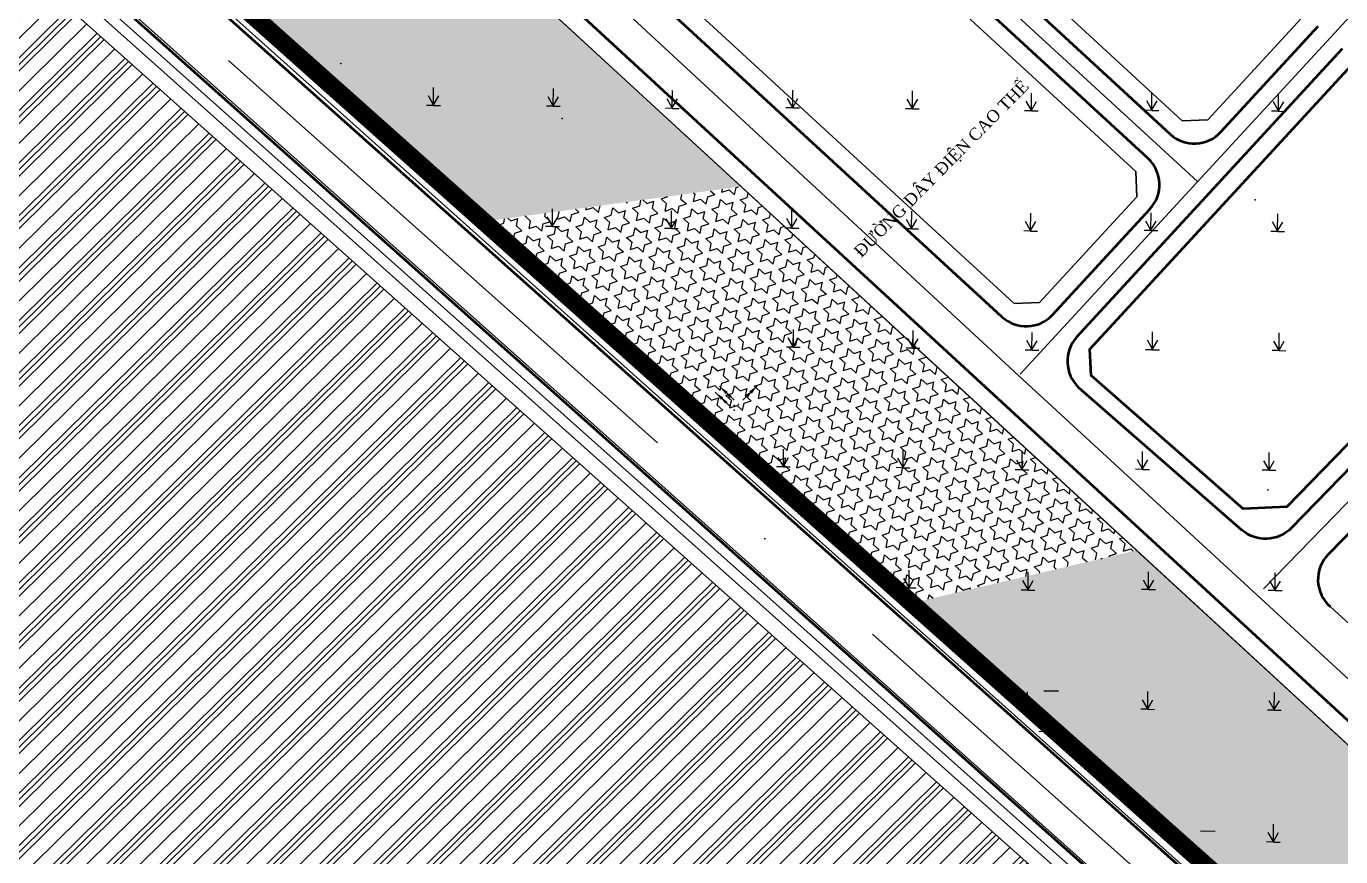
# Model space of a CAD drawing. Extents: x 577299 to 581055, y 2342699 to 2346415.
# Drawn here: x 579726.4 to 579945.9, y 2344371.4 to 2344510.1 of the extents above; entities that cross this region are included whole.
import ezdxf
from ezdxf.enums import TextEntityAlignment as Align

# ---------------------------------------------------------------- set-up
doc = ezdxf.new("R2010")
doc.units = 0
doc.header["$LTSCALE"] = 10
doc.header["$MEASUREMENT"] = 0
for name, pattern in [('ACAD_ISO10W100', [18, 12, -3, 0, -3]), ('CENTER', [2, 1.25, -0.25, 0.25, -0.25]), ('DUONGDUT', [0.1875, 0.125, -0.0625])]:
    doc.linetypes.add(name, pattern=pattern)
for name, color, linetype, lineweight in [('bo-bthumoi', 53, 'Continuous', 53), ('r-g-t-ke', 7, 'Continuous', 20), ('whe', 142, 'Continuous', 35), ('wlong-duong', 40, 'Continuous', 53)]:
    doc.layers.add(name, color=color, linetype=linetype, lineweight=lineweight)
for name, color, linetype in [('BoCo', 103, 'Continuous'), ('CAY', 8, 'Continuous'), ('CAY-NN', 3, 'Continuous'), ('cayxanh', 74, 'Continuous'), ('CHU', 8, 'Continuous'), ('HTCN', 192, 'Continuous'), ('HTRanhTN', 147, 'Continuous'), ('Lopduong', 7, 'Continuous'), ('POINT', 8, 'Continuous'), ('Tim dg', 6, 'CENTER')]:
    doc.layers.add(name, color=color, linetype=linetype)
doc.styles.add('1', font='VHTIME.TTF', dxfattribs={"height": 2})
doc.linetypes.add('BOCAP_XAY', pattern='A,0.75,[147,LTTLL.SHX,S=0.1,R=0,X=0,Y=0],0.75', length=1.5)
pattern_1 = [(318.21467, (579255.8356, 2345385.644), (1.4426718, 1.6143723), [1.25, -1.25]), (18.21467, (579255.8356, 2345385.644), (-0.6767515, 2.0565766), [1.25, -1.25]), (78.21467, (579257.023, 2345386.0348), (-2.1194234, 0.4422043), [1.25, -1.25])]

msp = doc.modelspace()

# ---------------------------------------------------------------- hatches: boundary and pattern name
at = {"layer": 'cayxanh'}
h = msp.add_hatch(dxfattribs=at)
h.set_pattern_fill('STARS', color=256, scale=10, angle=-0.4178, style=0)
h.set_pattern_definition(pattern_1)
h.paths.add_polyline_path([(579845.77, 2344483.36), (579799.9, 2344525.59), (579792.63, 2344533), (579764.18, 2344562.02), (579726.42, 2344545.62), (579802.79, 2344477.5)])
h = msp.add_hatch(dxfattribs=at)
h.set_pattern_fill('STARS', color=256, scale=10, angle=-0.4178, style=0)
h.set_pattern_definition(pattern_1)
h.paths.add_polyline_path([(579911.81, 2344422.56), (579892.29, 2344440.53), (579886.64, 2344445.74), (579845.77, 2344483.36), (579802.79, 2344477.5), (579874.28, 2344413.74)])
h = msp.add_hatch(dxfattribs=at)
h.set_pattern_fill('STARS', color=256, scale=10, angle=-0.4178, style=0)
h.set_pattern_definition(pattern_1)
h.paths.add_polyline_path([(580079.61, 2344257.19), (580110.93, 2344244.66), (580111.67, 2344287.76, -0.113521), (579978.74, 2344360.94), (579911.81, 2344422.56), (579874.28, 2344413.74), (579932.98, 2344361.38), (579982.18, 2344317.5), (579993.09, 2344309.12), (580029, 2344284.66)])
at = {"layer": 'HTCN'}
h = msp.add_hatch(dxfattribs=at)
h.set_pattern_fill('PLASTI', color=256, scale=25, angle=44.5822, style=0)
h.set_pattern_definition([(44.58224145, (-17089.494, 4285.579), (-4.387077064, 4.451522755), []), (44.58224145, (-17090.042, 4286.1354), (-4.387077064, 4.451522755), []), (44.58224145, (-17090.5906, 4286.692), (-4.387077064, 4.451522755), []), (44.58224145, (-17092.236, 4288.361), (-4.387077064, 4.451522755), [])])
h.paths.add_polyline_path([(579971.09, 2344285.18), (579743.24, 2344029.75), (579726.29, 2344028.78), (579418.91, 2344303.1), (579417.96, 2344320.03), (579646.08, 2344575.06), (579663.04, 2344576.02), (579970.12, 2344302.12)])

# ---------------------------------------------------------------- linework, layer by layer
at = {"layer": 'bo-bthumoi', "extrusion": (-8.80861e-05, -0.0001149, 1), "elevation": 1.01}
msp.add_lwpolyline([(579952.68, 2344504.53), (579979, 2344480.21), (579979.18, 2344473.23), (579936.95, 2344429.83), (579929.69, 2344429.53), (579904.26, 2344451.77), (579904.07, 2344456.17), (579948.44, 2344504.36)], close=True, dxfattribs=at)
at = {"layer": 'BoCo', "elevation": 0}
msp.add_lwpolyline([(579697.4, 2344630.12), (579792.63, 2344533), (579799.9, 2344525.59), (579806.56, 2344519.46), (579816.01, 2344510.76), (579892.29, 2344440.53), (579965.65, 2344373), (579976.3, 2344363.19), (579978.74, 2344360.94), (579978.74, 2344360.94, 0.119324), (580119.15, 2344285.73), (580242.29, 2344255.67, 0.048859), (580416.01, 2344230.87), (580433.18, 2344230.11), (580796.66, 2344214.05)], format="xyb", dxfattribs=at)
msp.add_lwpolyline([(580444.33, 2344185.98), (580403.23, 2344185.97), (580398.44, 2344186.03), (580387.36, 2344186.61), (580372.05, 2344188.45), (580360.19, 2344190.54), (580293.12, 2344202.55), (580188.2, 2344220.57), (580125.42, 2344230.34), (580085.06, 2344242.08), (580051.77, 2344259.07), (580022.1, 2344281.61), (579982.48, 2344317.23), (579932.98, 2344361.38), (579669.83, 2344596.09)], dxfattribs=at)
at = {"layer": 'CAY', "extrusion": (0.002986, 0.010064, 0.999945)}
for p, q in [((579794.39, 2344497), (579794.41, 2344499.88)), ((579814.39, 2344496.86), (579814.41, 2344499.74)), ((579834.27, 2344496.51), (579834.29, 2344499.39)), ((579854.39, 2344496.58), (579854.41, 2344499.46)), ((579874.39, 2344496.44), (579874.41, 2344499.32)), ((579935.54, 2344496.02), (579935.56, 2344498.9)), ((579794.39, 2344496.91), (579793.24, 2344496.92)), ((579794.39, 2344497), (579793.54, 2344498.5)), ((579794.39, 2344497), (579795.27, 2344498.49)), ((579794.39, 2344496.91), (579795.55, 2344496.9)), ((579814.39, 2344496.77), (579813.24, 2344496.78)), ((579814.39, 2344496.86), (579813.54, 2344498.36)), ((579814.39, 2344496.86), (579815.27, 2344498.35)), ((579814.39, 2344496.77), (579815.54, 2344496.76)), ((579834.27, 2344496.42), (579833.12, 2344496.43)), ((579834.27, 2344496.51), (579833.42, 2344498.01)), ((579834.27, 2344496.51), (579835.14, 2344498)), ((579834.27, 2344496.42), (579835.42, 2344496.42)), ((579854.39, 2344496.49), (579853.24, 2344496.5)), ((579854.39, 2344496.58), (579853.54, 2344498.09)), ((579854.39, 2344496.58), (579855.27, 2344498.07)), ((579854.39, 2344496.49), (579855.54, 2344496.49)), ((579874.39, 2344496.44), (579873.54, 2344497.95)), ((579874.39, 2344496.44), (579875.27, 2344497.93)), ((579935.54, 2344496.02), (579934.69, 2344497.52)), ((579935.54, 2344496.02), (579936.42, 2344497.51)), ((579874.39, 2344496.36), (579873.24, 2344496.36)), ((579874.39, 2344496.36), (579875.54, 2344496.35)), ((579935.54, 2344495.93), (579934.39, 2344495.94)), ((579935.54, 2344495.93), (579936.69, 2344495.92)), ((579814.25, 2344476.77), (579814.27, 2344479.65)), ((579834.13, 2344476.43), (579834.15, 2344479.31)), ((579854.25, 2344476.5), (579854.27, 2344479.38)), ((579935.4, 2344475.93), (579935.42, 2344478.81)), ((579814.25, 2344476.69), (579813.1, 2344476.69)), ((579814.25, 2344476.77), (579813.4, 2344478.28)), ((579814.25, 2344476.77), (579815.13, 2344478.26)), ((579814.25, 2344476.69), (579815.41, 2344476.68)), ((579834.13, 2344476.43), (579833.28, 2344477.93)), ((579834.13, 2344476.43), (579835.01, 2344477.92)), ((579854.25, 2344476.5), (579853.4, 2344478)), ((579854.25, 2344476.5), (579855.13, 2344477.99)), ((579935.4, 2344475.93), (579934.55, 2344477.44)), ((579935.4, 2344475.93), (579936.28, 2344477.42)), ((579834.13, 2344476.34), (579832.98, 2344476.35)), ((579834.13, 2344476.34), (579835.28, 2344476.33)), ((579854.25, 2344476.41), (579853.1, 2344476.42)), ((579854.25, 2344476.41), (579855.4, 2344476.4)), ((579935.4, 2344475.85), (579934.25, 2344475.85)), ((579935.4, 2344475.85), (579936.55, 2344475.84)), ((579935.64, 2344456.02), (579934.79, 2344457.52)), ((579935.64, 2344456.02), (579935.66, 2344458.9)), ((579935.64, 2344456.02), (579936.52, 2344457.51)), ((579935.64, 2344455.93), (579934.49, 2344455.94)), ((579935.64, 2344455.93), (579936.79, 2344455.92)), ((579933.98, 2344436.03), (579933.12, 2344437.53)), ((579933.98, 2344436.03), (579934, 2344438.91)), ((579933.98, 2344436.03), (579934.85, 2344437.52)), ((579933.97, 2344435.94), (579932.82, 2344435.95)), ((579933.97, 2344435.94), (579935.13, 2344435.94)), ((579934.99, 2344415.94), (579934.13, 2344417.44)), ((579934.99, 2344415.94), (579935.01, 2344418.82)), ((579934.99, 2344415.94), (579935.86, 2344417.43)), ((579934.99, 2344415.85), (579933.84, 2344415.86)), ((579934.99, 2344415.85), (579936.14, 2344415.84)), ((579934.85, 2344395.94), (579934.87, 2344398.82)), ((579934.85, 2344395.85), (579933.7, 2344395.86)), ((579934.85, 2344395.94), (579934, 2344397.44)), ((579934.85, 2344395.94), (579935.72, 2344397.43)), ((579934.85, 2344395.85), (579936, 2344395.84))]:
    msp.add_line(p, q, dxfattribs=at)
at = {"layer": 'CAY-NN', "ltscale": 0.5, "extrusion": (0.002986, 0.010064, 0.999945)}
for p, q in [((579894.27, 2344496.1), (579894.29, 2344498.98)), ((579894.27, 2344496.1), (579894.29, 2344498.98)), ((579914.39, 2344496.17), (579914.41, 2344499.05)), ((579914.39, 2344496.17), (579914.41, 2344499.05)), ((579894.27, 2344496.1), (579893.41, 2344497.6)), ((579894.27, 2344496.1), (579893.42, 2344497.6)), ((579894.27, 2344496.1), (579895.14, 2344497.59)), ((579894.27, 2344496.1), (579895.14, 2344497.59)), ((579914.39, 2344496.17), (579913.54, 2344497.67)), ((579914.39, 2344496.17), (579913.54, 2344497.67)), ((579914.39, 2344496.17), (579915.27, 2344497.66)), ((579914.39, 2344496.17), (579915.26, 2344497.66)), ((579894.27, 2344496.01), (579893.12, 2344496.02)), ((579894.27, 2344496.01), (579893.12, 2344496.02)), ((579894.27, 2344496.01), (579895.42, 2344496)), ((579894.27, 2344496.01), (579895.42, 2344496)), ((579914.39, 2344496.08), (579913.24, 2344496.09)), ((579914.39, 2344496.08), (579913.24, 2344496.09)), ((579914.39, 2344496.08), (579915.54, 2344496.07)), ((579914.39, 2344496.08), (579915.54, 2344496.07)), ((579874.25, 2344476.36), (579874.27, 2344479.24)), ((579874.26, 2344476.36), (579874.28, 2344479.24)), ((579894.13, 2344476.01), (579894.15, 2344478.89)), ((579894.13, 2344476.01), (579894.15, 2344478.89)), ((579914.25, 2344476.08), (579914.27, 2344478.96)), ((579914.25, 2344476.08), (579914.27, 2344478.96)), ((579874.26, 2344476.36), (579873.4, 2344477.86)), ((579874.25, 2344476.36), (579873.4, 2344477.86)), ((579874.25, 2344476.36), (579875.13, 2344477.85)), ((579874.26, 2344476.36), (579875.13, 2344477.85)), ((579894.13, 2344476.01), (579893.28, 2344477.51)), ((579894.13, 2344476.01), (579893.28, 2344477.51)), ((579894.13, 2344476.01), (579895.01, 2344477.5)), ((579894.13, 2344476.01), (579895, 2344477.5)), ((579914.25, 2344476.08), (579913.4, 2344477.58)), ((579914.25, 2344476.08), (579913.4, 2344477.58)), ((579914.25, 2344476.08), (579915.13, 2344477.57)), ((579914.25, 2344476.08), (579915.13, 2344477.57)), ((579874.25, 2344476.27), (579873.1, 2344476.28)), ((579874.25, 2344476.27), (579873.1, 2344476.28)), ((579874.25, 2344476.27), (579875.41, 2344476.26)), ((579874.25, 2344476.27), (579875.4, 2344476.26)), ((579894.13, 2344475.92), (579892.98, 2344475.93)), ((579894.13, 2344475.92), (579892.98, 2344475.93)), ((579894.13, 2344475.92), (579895.28, 2344475.91)), ((579894.13, 2344475.92), (579895.28, 2344475.91)), ((579914.25, 2344475.99), (579913.1, 2344476)), ((579914.25, 2344475.99), (579913.1, 2344476)), ((579914.25, 2344475.99), (579915.41, 2344475.98)), ((579914.25, 2344475.99), (579915.4, 2344475.98)), ((579854.49, 2344456.58), (579854.51, 2344459.46)), ((579854.5, 2344456.58), (579854.52, 2344459.46)), ((579874.49, 2344456.44), (579874.51, 2344459.32)), ((579874.5, 2344456.44), (579874.52, 2344459.32)), ((579914.49, 2344456.17), (579914.51, 2344459.05)), ((579914.49, 2344456.17), (579914.51, 2344459.05)), ((579854.5, 2344456.58), (579853.64, 2344458.09)), ((579854.49, 2344456.58), (579853.64, 2344458.09)), ((579854.49, 2344456.58), (579855.37, 2344458.07)), ((579854.5, 2344456.58), (579855.37, 2344458.07)), ((579874.5, 2344456.44), (579873.64, 2344457.95)), ((579874.49, 2344456.44), (579873.64, 2344457.95)), ((579874.49, 2344456.44), (579875.37, 2344457.93)), ((579874.5, 2344456.44), (579875.37, 2344457.93)), ((579894.37, 2344456.1), (579893.52, 2344457.6)), ((579894.37, 2344456.1), (579893.52, 2344457.6)), ((579894.37, 2344456.1), (579894.39, 2344458.98)), ((579894.37, 2344456.1), (579894.39, 2344458.98)), ((579894.37, 2344456.1), (579895.25, 2344457.59)), ((579894.37, 2344456.1), (579895.24, 2344457.59)), ((579914.49, 2344456.17), (579913.64, 2344457.67)), ((579914.49, 2344456.17), (579913.64, 2344457.67)), ((579914.49, 2344456.17), (579915.37, 2344457.66)), ((579914.49, 2344456.17), (579915.37, 2344457.66)), ((579854.5, 2344456.5), (579853.34, 2344456.5)), ((579854.49, 2344456.5), (579853.34, 2344456.5)), ((579854.49, 2344456.5), (579855.64, 2344456.49)), ((579854.5, 2344456.5), (579855.65, 2344456.49)), ((579874.49, 2344456.36), (579873.34, 2344456.36)), ((579874.49, 2344456.36), (579873.34, 2344456.36)), ((579874.49, 2344456.36), (579875.65, 2344456.35)), ((579874.49, 2344456.36), (579875.64, 2344456.35)), ((579894.37, 2344456.01), (579893.22, 2344456.02)), ((579894.37, 2344456.01), (579893.22, 2344456.02)), ((579894.37, 2344456.01), (579895.52, 2344456)), ((579894.37, 2344456.01), (579895.52, 2344456)), ((579914.49, 2344456.08), (579913.34, 2344456.09)), ((579914.49, 2344456.08), (579913.34, 2344456.09)), ((579914.49, 2344456.08), (579915.65, 2344456.07)), ((579914.49, 2344456.08), (579915.64, 2344456.07)), ((579843.88, 2344446.68), (579841.43, 2344449.01)), ((579843.88, 2344446.68), (579841.43, 2344449.01)), ((579843.88, 2344446.68), (579842, 2344448.47)), ((579842, 2344448.47), (579842.7, 2344448.04)), ((579842, 2344448.47), (579842.46, 2344447.8)), ((579843.88, 2344446.68), (579842, 2344448.47)), ((579842, 2344448.47), (579842.69, 2344448.04)), ((579842, 2344448.47), (579842.46, 2344447.8)), ((579844.62, 2344447.64), (579842.17, 2344449.97)), ((579844.62, 2344447.64), (579842.17, 2344449.97)), ((579842.74, 2344449.43), (579843.2, 2344448.75)), ((579844.62, 2344447.64), (579842.74, 2344449.43)), ((579842.74, 2344449.43), (579843.44, 2344449)), ((579842.75, 2344449.43), (579843.21, 2344448.75)), ((579844.62, 2344447.64), (579842.75, 2344449.43)), ((579842.75, 2344449.43), (579843.44, 2344449)), ((579843.42, 2344448.78), (579844.12, 2344448.35)), ((579843.42, 2344448.78), (579843.88, 2344448.11)), ((579843.43, 2344448.78), (579844.12, 2344448.35)), ((579843.43, 2344448.78), (579843.89, 2344448.11)), ((579846.07, 2344447.66), (579848.45, 2344450.06)), ((579846.07, 2344447.66), (579848.45, 2344450.06)), ((579847.23, 2344448.83), (579846.55, 2344448.39)), ((579847.23, 2344448.83), (579846.55, 2344448.39)), ((579847.23, 2344448.83), (579846.79, 2344448.15)), ((579847.23, 2344448.83), (579846.79, 2344448.15)), ((579847.89, 2344449.5), (579847.21, 2344449.05)), ((579847.89, 2344449.5), (579847.21, 2344449.05)), ((579847.89, 2344449.5), (579847.45, 2344448.82)), ((579847.89, 2344449.5), (579847.46, 2344448.82)), ((579842.68, 2344447.82), (579843.14, 2344447.15)), ((579842.68, 2344447.82), (579843.38, 2344447.39)), ((579842.68, 2344447.82), (579843.14, 2344447.15)), ((579842.68, 2344447.82), (579843.37, 2344447.39)), ((579852.83, 2344436.6), (579852.85, 2344439.48)), ((579852.83, 2344436.6), (579852.85, 2344439.47)), ((579872.82, 2344436.46), (579872.84, 2344439.34)), ((579872.83, 2344436.46), (579872.85, 2344439.34)), ((579852.83, 2344436.6), (579851.97, 2344438.1)), ((579852.83, 2344436.6), (579851.97, 2344438.1)), ((579852.83, 2344436.6), (579853.7, 2344438.09)), ((579852.83, 2344436.6), (579853.7, 2344438.09)), ((579872.83, 2344436.46), (579871.97, 2344437.96)), ((579872.82, 2344436.46), (579871.97, 2344437.96)), ((579872.82, 2344436.46), (579873.7, 2344437.95)), ((579872.83, 2344436.46), (579873.7, 2344437.95)), ((579892.7, 2344436.11), (579891.85, 2344437.61)), ((579892.7, 2344436.11), (579891.85, 2344437.61)), ((579892.7, 2344436.11), (579892.72, 2344438.99)), ((579892.7, 2344436.11), (579892.72, 2344438.99)), ((579892.7, 2344436.11), (579893.58, 2344437.6)), ((579892.7, 2344436.11), (579893.58, 2344437.6)), ((579912.83, 2344436.18), (579911.97, 2344437.68)), ((579912.82, 2344436.18), (579911.97, 2344437.68)), ((579912.82, 2344436.18), (579912.84, 2344439.06)), ((579912.82, 2344436.18), (579913.7, 2344437.67)), ((579912.83, 2344436.18), (579912.85, 2344439.06)), ((579912.83, 2344436.18), (579913.7, 2344437.67)), ((579852.82, 2344436.51), (579851.67, 2344436.52)), ((579852.83, 2344436.51), (579851.68, 2344436.52)), ((579852.82, 2344436.51), (579853.98, 2344436.5)), ((579852.83, 2344436.51), (579853.98, 2344436.5)), ((579872.83, 2344436.37), (579871.67, 2344436.38)), ((579872.82, 2344436.37), (579871.67, 2344436.38)), ((579872.82, 2344436.37), (579873.98, 2344436.36)), ((579872.83, 2344436.37), (579873.98, 2344436.36)), ((579892.7, 2344436.02), (579891.55, 2344436.03)), ((579892.7, 2344436.02), (579891.55, 2344436.03)), ((579892.7, 2344436.02), (579893.86, 2344436.01)), ((579892.7, 2344436.02), (579893.85, 2344436.01)), ((579912.83, 2344436.09), (579911.67, 2344436.1)), ((579912.82, 2344436.09), (579911.67, 2344436.1)), ((579912.82, 2344436.09), (579913.98, 2344436.08)), ((579912.83, 2344436.09), (579913.98, 2344436.08)), ((579873.84, 2344416.36), (579872.98, 2344417.86)), ((579873.84, 2344416.36), (579872.99, 2344417.86)), ((579873.84, 2344416.36), (579873.86, 2344419.24)), ((579873.84, 2344416.36), (579873.86, 2344419.24)), ((579873.84, 2344416.36), (579874.71, 2344417.85)), ((579873.84, 2344416.36), (579874.71, 2344417.85)), ((579893.72, 2344416.01), (579892.86, 2344417.52)), ((579893.71, 2344416.01), (579892.86, 2344417.52)), ((579893.71, 2344416.01), (579893.73, 2344418.89)), ((579893.71, 2344416.01), (579894.59, 2344417.5)), ((579893.72, 2344416.01), (579893.74, 2344418.89)), ((579893.72, 2344416.01), (579894.59, 2344417.5)), ((579913.84, 2344416.08), (579912.98, 2344417.59)), ((579913.84, 2344416.08), (579912.99, 2344417.59)), ((579913.84, 2344416.08), (579913.86, 2344418.96)), ((579913.84, 2344416.08), (579913.86, 2344418.96)), ((579913.84, 2344416.08), (579914.71, 2344417.58)), ((579913.84, 2344416.08), (579914.71, 2344417.57)), ((579873.84, 2344416.27), (579872.69, 2344416.28)), ((579873.84, 2344416.27), (579872.69, 2344416.28)), ((579873.84, 2344416.27), (579874.99, 2344416.27)), ((579873.84, 2344416.27), (579874.99, 2344416.27)), ((579893.72, 2344415.93), (579892.56, 2344415.93)), ((579893.71, 2344415.93), (579892.56, 2344415.93)), ((579893.71, 2344415.93), (579894.87, 2344415.92)), ((579893.72, 2344415.93), (579894.87, 2344415.92)), ((579913.84, 2344416), (579912.68, 2344416)), ((579913.84, 2344416), (579912.69, 2344416)), ((579913.84, 2344416), (579914.99, 2344415.99)), ((579913.84, 2344416), (579914.99, 2344415.99)), ((579893.58, 2344396.02), (579893.6, 2344398.9)), ((579893.58, 2344396.02), (579893.6, 2344398.9)), ((579896.35, 2344399.08), (579898.81, 2344399.06)), ((579896.35, 2344399.08), (579898.81, 2344399.06)), ((579913.7, 2344396.09), (579912.85, 2344397.59)), ((579913.7, 2344396.09), (579912.85, 2344397.59)), ((579913.7, 2344396.09), (579913.72, 2344398.97)), ((579913.7, 2344396.09), (579913.72, 2344398.97)), ((579913.7, 2344396.09), (579914.58, 2344397.58)), ((579913.7, 2344396.09), (579914.57, 2344397.58)), ((579893.58, 2344395.93), (579892.42, 2344395.94)), ((579893.58, 2344395.93), (579892.43, 2344395.94)), ((579893.58, 2344396.02), (579892.72, 2344397.52)), ((579893.58, 2344396.02), (579892.73, 2344397.52)), ((579893.58, 2344396.02), (579894.45, 2344397.51)), ((579893.58, 2344396.02), (579894.45, 2344397.51)), ((579893.58, 2344395.93), (579894.73, 2344395.92)), ((579893.58, 2344395.93), (579894.73, 2344395.92)), ((579913.7, 2344396), (579912.55, 2344396.01)), ((579913.7, 2344396), (579912.55, 2344396.01)), ((579913.7, 2344396), (579914.85, 2344395.99)), ((579913.7, 2344396), (579914.85, 2344395.99)), ((579896.95, 2344392.26), (579895.5, 2344392.27)), ((579896.95, 2344392.26), (579895.5, 2344392.27)), ((579922.52, 2344375.68), (579924.97, 2344375.66)), ((579922.52, 2344375.68), (579924.97, 2344375.66)), ((579934.7, 2344373.91), (579934.72, 2344376.79)), ((579934.7, 2344373.91), (579934.72, 2344376.79)), ((579934.7, 2344373.82), (579933.55, 2344373.83)), ((579934.7, 2344373.82), (579933.55, 2344373.83)), ((579934.7, 2344373.91), (579933.84, 2344375.41)), ((579934.7, 2344373.91), (579933.85, 2344375.41)), ((579934.7, 2344373.91), (579935.57, 2344375.4)), ((579934.7, 2344373.91), (579935.57, 2344375.4)), ((579934.7, 2344373.82), (579935.85, 2344373.81)), ((579934.7, 2344373.82), (579935.85, 2344373.81))]:
    msp.add_line(p, q, dxfattribs=at)
at = {"layer": 'HTRanhTN', "linetype": 'BOCAP_XAY', "ltscale": 0.5}
for points in [[(579976.54, 2344302.14), (579652.22, 2344591.41)], [(579652.34, 2344589.05), (579975.35, 2344300.77)]]:
    msp.add_lwpolyline(points, dxfattribs=at)
at = {"layer": 'Lopduong'}
for points in [[(579752.89, 2344016.08), (580002.03, 2344296.03), (579979.88, 2344315.94), (579655.68, 2344605.88), (579511.27, 2344769.74), (579330.48, 2344974.91), (579334.37, 2344982.35)], [(579735.08, 2344013.03), (579736.06, 2344012.77), (579737.54, 2344013.05), (579739.01, 2344013.97), (579740.56, 2344015.38), (579979.2, 2344283.02), (579980.75, 2344285.83), (579982.13, 2344289.92), (579982.33, 2344296.12), (579981.32, 2344298.96), (579977.16, 2344304.31), (579655.35, 2344591.51), (579653.43, 2344592.47), (579651.05, 2344592.41), (579648.47, 2344591.19), (579403.06, 2344314.42), (579402.19, 2344311.96), (579403.05, 2344309.58), (579735.08, 2344013.03)]]:
    msp.add_lwpolyline(points, dxfattribs=at)
at = {"layer": 'Lopduong', "extrusion": (-8.80861e-05, -0.0001149, 1), "elevation": 0.85}
msp.add_lwpolyline([(580099.99, 2344473.53), (579940.72, 2344627.47)], dxfattribs=at)
at = {"layer": 'POINT', "extrusion": (0.002986, 0.010064, 0.999945)}
for p in [(579778.88, 2344503.93, 8.06), (579815.86, 2344494.71, 8.05), (579931.64, 2344481.14, 7.84), (579844.61, 2344445.98, 8.45), (579844.61, 2344445.98, 8.45), (579844.63, 2344446.75, 8.44), (579845.35, 2344446.94, 8.44), (579845.35, 2344446.94, 8.44), (579933.79, 2344432.66, 8.32), (579896.29, 2344392.27, 8.84)]:
    msp.add_point(p, dxfattribs=at)
at = {"layer": 'r-g-t-ke', "extrusion": (-0.00335, 0.003246, 0.999989)}
msp.add_line((579944.2, 2344413.16), (579992.52, 2344368.95), dxfattribs=at)
at = {"layer": 'r-g-t-ke', "linetype": 'DUONGDUT', "ltscale": 30, "const_width": 3}
msp.add_lwpolyline([(580582.19, 2344185.98), (580403.23, 2344185.97), (580368.5, 2344189.05), (580293.12, 2344202.55), (580217.35, 2344216.11), (580188.2, 2344220.57), (580155.03, 2344225.69), (580109.08, 2344234.04), (580080.62, 2344243.93), (580051.77, 2344259.07), (580023.7, 2344280.16), (580001.02, 2344300.69), (580001.02, 2344300.69), (580001.02, 2344300.69), (580001.02, 2344300.69), (580001.02, 2344300.69), (580001.02, 2344300.69), (580001.02, 2344300.69), (579669.83, 2344596.09)], dxfattribs=at)
at = {"layer": 'Tim dg', "linetype": 'ACAD_ISO10W100', "ltscale": 0.8}
msp.add_line((579652.59, 2344600.32), (579995.54, 2344294.55), dxfattribs=at)
at = {"layer": 'Tim dg', "linetype": 'ACAD_ISO10W100', "ltscale": 0.8, "extrusion": (-0.00335, 0.003246, 0.999989)}
for p, q in [((579922.03, 2344484.18), (579837.05, 2344562.4)), ((579892.15, 2344451.72), (579802.43, 2344534.85)), ((579892.39, 2344451.99), (579950.13, 2344514.71)), ((579892.15, 2344451.72), (579984.63, 2344366.58))]:
    msp.add_line(p, q, dxfattribs=at)
at = {"layer": 'Tim dg', "linetype": 'ACAD_ISO10W100', "ltscale": 0.8, "extrusion": (-8.80861e-05, -0.0001149, 1)}
msp.add_line((579991.71, 2344476.44), (579933.03, 2344416.14), dxfattribs=at)
at = {"layer": 'whe'}
for p, q in [((579669.83, 2344596.09), (580001.02, 2344300.69)), ((579663.04, 2344576.02), (579970.12, 2344302.12))]:
    msp.add_line(p, q, dxfattribs=at)
at = {"layer": 'whe', "extrusion": (-0.00335, 0.003246, 0.999989)}
for p, q in [((579919.48, 2344494.33), (579850.33, 2344558)), ((579919.48, 2344494.33), (579850.33, 2344558)), ((579911.69, 2344485.87), (579842.54, 2344549.54)), ((579911.69, 2344485.87), (579842.54, 2344549.54)), ((579891.38, 2344463.8), (579822.22, 2344527.47)), ((579891.38, 2344463.8), (579822.22, 2344527.47)), ((579886.64, 2344445.74), (579799.9, 2344525.59)), ((579923.72, 2344494.51), (579939.98, 2344512.16)), ((579923.72, 2344494.51), (579939.98, 2344512.16)), ((579904.07, 2344456.19), (579948.44, 2344504.38)), ((579904.07, 2344456.19), (579948.44, 2344504.38)), ((579919.48, 2344494.33), (579923.72, 2344494.51)), ((579919.48, 2344494.33), (579923.72, 2344494.51)), ((579911.69, 2344485.87), (579911.87, 2344481.63)), ((579911.69, 2344485.87), (579911.87, 2344481.63)), ((579895.61, 2344463.98), (579911.87, 2344481.63)), ((579895.61, 2344463.98), (579911.87, 2344481.63)), ((579891.38, 2344463.8), (579895.61, 2344463.98)), ((579891.38, 2344463.8), (579895.61, 2344463.98)), ((579904.25, 2344451.95), (579904.07, 2344456.19)), ((579904.25, 2344451.95), (579904.07, 2344456.19)), ((579886.64, 2344445.74), (579978.74, 2344360.94)), ((579886.64, 2344445.74), (579978.74, 2344360.94))]:
    msp.add_line(p, q, dxfattribs=at)
at = {"layer": 'whe', "extrusion": (-8.80861e-05, -0.0001149, 1), "elevation": 1.01}
msp.add_lwpolyline([(579904.26, 2344451.77), (579929.69, 2344429.53), (579936.95, 2344429.83), (579979.18, 2344473.23), (579979, 2344480.21), (579952.68, 2344504.53)], dxfattribs=at)
msp.add_lwpolyline([(579904.26, 2344451.77), (579929.69, 2344429.53), (579936.95, 2344429.83), (579979.18, 2344473.23), (579979, 2344480.21), (579952.68, 2344504.53)], dxfattribs=at)
at = {"layer": 'wlong-duong'}
for p, q in [((579666.88, 2344594.7), (579999.02, 2344298.46)), ((579667.02, 2344580.51), (579974.12, 2344306.6))]:
    msp.add_line(p, q, dxfattribs=at)
at = {"layer": 'wlong-duong', "extrusion": (-0.00335, 0.003246, 0.999989)}
for p, q in [((579917.45, 2344492.13), (579847.19, 2344556.81)), ((579917.45, 2344492.13), (579847.19, 2344556.81)), ((579913.73, 2344488.08), (579843.47, 2344552.76)), ((579913.73, 2344488.08), (579843.47, 2344552.76)), ((579889.34, 2344461.59), (579821.29, 2344524.24)), ((579889.34, 2344461.59), (579821.29, 2344524.24)), ((579888.67, 2344447.94), (579811.97, 2344518.55)), ((579888.67, 2344447.94), (579811.97, 2344518.55)), ((579925.93, 2344492.48), (579942.18, 2344510.13)), ((579925.93, 2344492.48), (579942.18, 2344510.13)), ((579929.98, 2344488.75), (579946.23, 2344506.41)), ((579929.98, 2344488.75), (579946.23, 2344506.41)), ((579901.87, 2344458.22), (579929.98, 2344488.75)), ((579901.87, 2344458.22), (579929.98, 2344488.75)), ((579897.82, 2344461.94), (579914.08, 2344479.6)), ((579897.82, 2344461.94), (579914.08, 2344479.6)), ((579888.67, 2344447.94), (579980.78, 2344363.15))]:
    msp.add_line(p, q, dxfattribs=at)
at = {"layer": 'wlong-duong', "extrusion": (-8.80861e-05, -0.0001149, 1)}
msp.add_line((579959.52, 2344437.99), (579943.84, 2344421.87), dxfattribs=at)
msp.add_line((579959.52, 2344437.99), (579943.84, 2344421.87), dxfattribs=at)
at = {"layer": 'wlong-duong', "extrusion": (-8.80861e-05, -0.0001149, 1), "elevation": 1.01}
msp.add_lwpolyline([(579954.71, 2344506.74), (579982.49, 2344481.16, -0.422359), (579982.73, 2344472.56), (579937.71, 2344426.31, -0.398178), (579929.47, 2344425.97), (579902.22, 2344449.72)], format="xyb", dxfattribs=at)
msp.add_lwpolyline([(579954.71, 2344506.74), (579982.49, 2344481.16, -0.422359), (579982.73, 2344472.56), (579937.71, 2344426.31, -0.398178), (579929.47, 2344425.97), (579902.22, 2344449.72)], format="xyb", dxfattribs=at)
at = {"layer": 'wlong-duong', "extrusion": (-0.00335, 0.003246, 0.999989)}
for centre, start, end in [((579918.34, 2344490.42, 5691.86), 227.3668, 317.3668), ((579918.34, 2344490.42, 5691.86), 227.3668, 317.3668), ((579906.49, 2344477.54, 5691.86), 317.3668, 47.3668), ((579906.49, 2344477.54, 5691.86), 317.3668, 47.3668), ((579890.23, 2344459.88, 5691.86), 227.3668, 317.3668), ((579890.23, 2344459.88, 5691.86), 227.3668, 317.3668), ((579903.11, 2344448.03, 5691.86), 137.3668, 227.3668), ((579903.11, 2344448.03, 5691.86), 137.3668, 227.3668)]:
    msp.add_arc(centre, 6, start, end, dxfattribs=at)
at = {"layer": 'wlong-duong', "extrusion": (-8.80861e-05, -0.0001149, 1)}
msp.add_arc((579948.14, 2344417.67, -295.71), 6, 135.7777, 228.9323, dxfattribs=at)
msp.add_arc((579948.14, 2344417.67, -295.71), 6, 135.7777, 228.9323, dxfattribs=at)

# ---------------------------------------------------------------- texts
at = {"layer": 'CHU', "extrusion": (0.002986, 0.010064, 0.999945), "style": '1'}
msp.add_text('®\xadêng d©y ®iÖn cao thÕ', height=2, rotation=45.3719, dxfattribs=at).set_placement((579877.32, 2344349.41, 25334.76), align=Align.CENTER)

doc.saveas('drawing.dxf')
